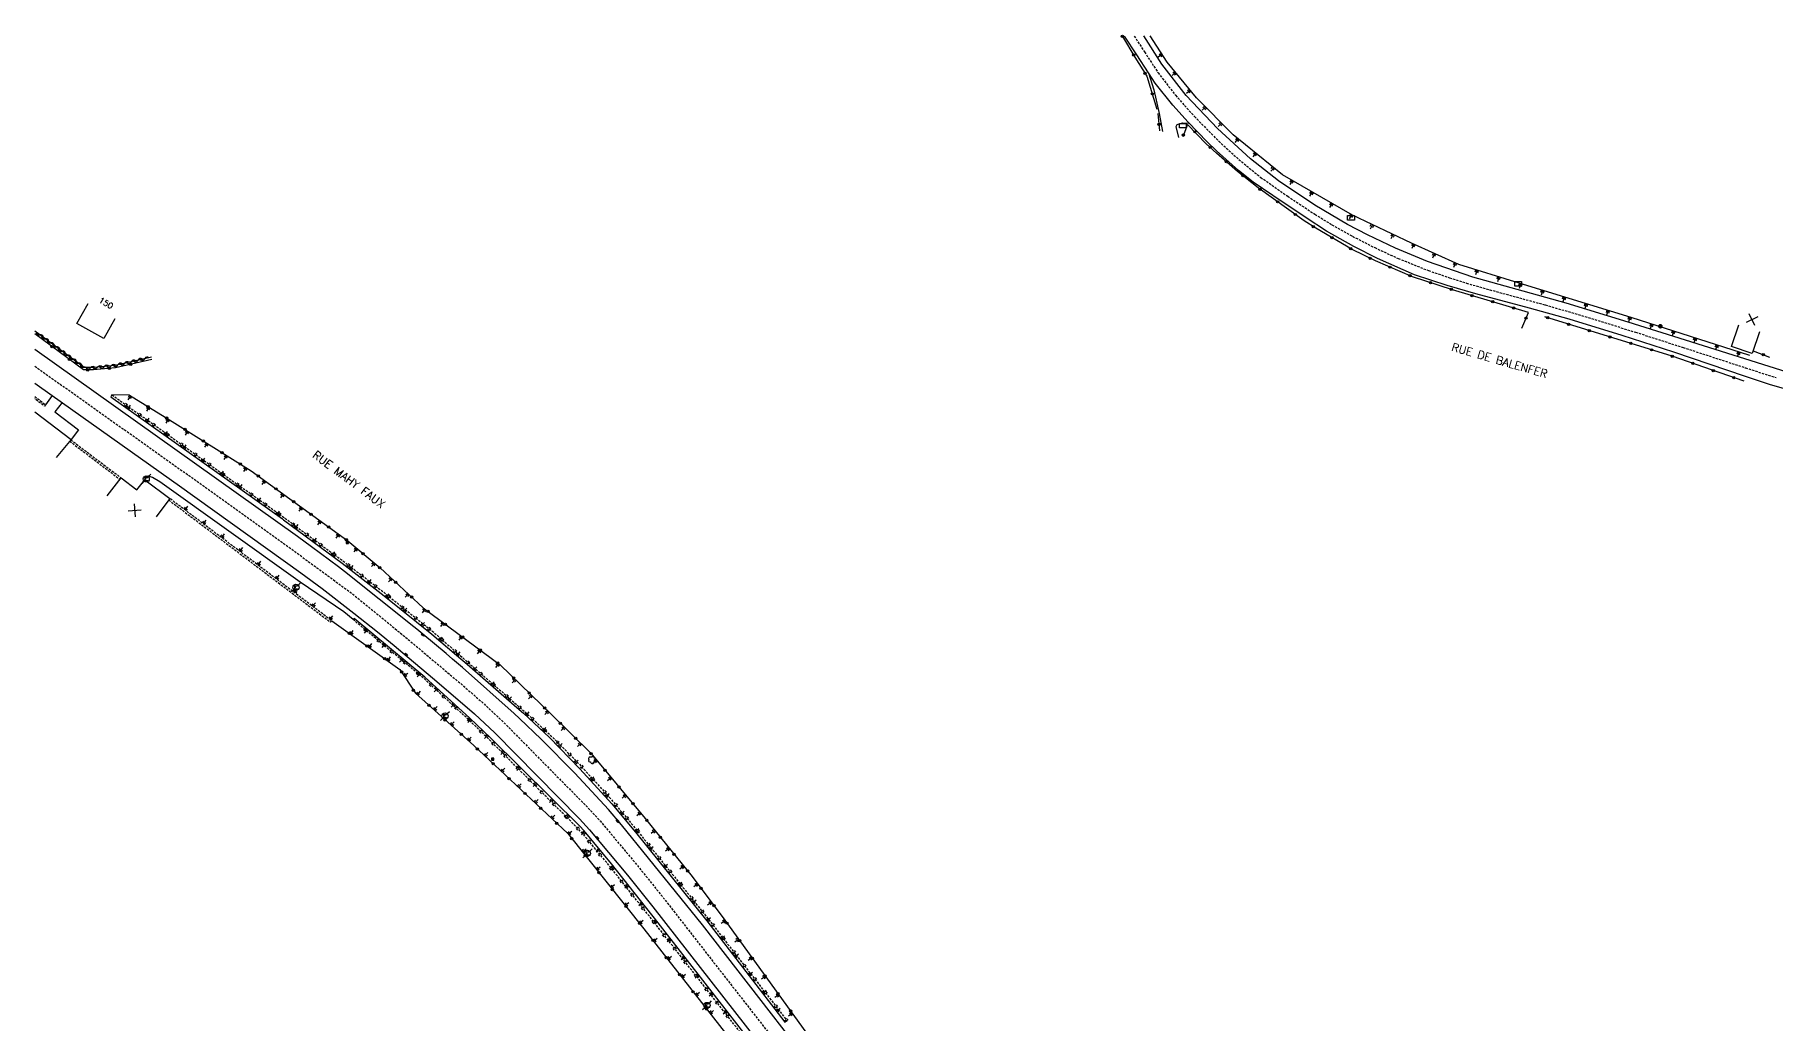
# Model space of a CAD drawing. Header units: millimetres. Extents: x 137000 to 138000, y 120000 to 120992.
# Drawn here: x 137000 to 137380.6, y 120776.2 to 120992.5 of the extents above; entities that cross this region are included whole.
import ezdxf
from ezdxf.enums import TextEntityAlignment as Align

# ---------------------------------------------------------------- set-up
doc = ezdxf.new("R2010")
doc.units = ezdxf.units.MM
doc.linetypes.add('DASHED', pattern=[0.75, 0.5, -0.25])
doc.layers.get('0').update_dxf_attribs({"linetype": 'CONTINUOUS'})
for name, color, linetype in [('W0001', 6, 'DASHED'), ('W0008', 7, 'CONTINUOUS'), ('W0100', 7, 'CONTINUOUS'), ('W0112', 1, 'DASHED'), ('W0211', 2, 'CONTINUOUS'), ('W0220', 5, 'DASHED'), ('W0300', 7, 'CONTINUOUS'), ('W0310', 3, 'CONTINUOUS'), ('W0322', 7, 'CONTINUOUS'), ('W0330', 7, 'CONTINUOUS'), ('W0400', 7, 'CONTINUOUS'), ('W0471', 7, 'CONTINUOUS'), ('W0989', 7, 'CONTINUOUS'), ('W0991', 7, 'CONTINUOUS'), ('W1471', 7, 'CONTINUOUS'), ('W1473', 7, 'CONTINUOUS')]:
    doc.layers.add(name, color=color, linetype=linetype)
doc.styles.get("Standard").update_dxf_attribs({"font": 'romans.shx', "width": 0.85})

# ---------------------------------------------------------------- blocks, each defined once
blk = doc.blocks.new('T471')
for p, q in [((-0.333334, 0.333334), (-0.333334, -0.333334)), ((-0.333334, 0.333334), (0.333334, 0.333334)), ((-0.333334, 0), (0, 0)), ((0.500001, 0.500001), (1.000002, 1.000002)), ((-0.500001, -0.500001), (-1.000002, -1.000002)), ((-0.333334, -0.333334), (0.333334, -0.333334))]:
    blk.add_line(p, q)
blk.add_ellipse((0, 0), major_axis=(0.471405, 0.471405), ratio=1, start_param=5.4977871438, end_param=11.780972451)
blk = doc.blocks.new('T400')
for p, q in [((-0.15, 0.3), (0.15, 0.3)), ((-0.15, -0.25), (-0.15, 0.3)), ((-0.15, 0.15), (0.15, 0.15)), ((-0.15, 0), (0.15, 0)), ((0.15, 0.3), (0.15, -0.25)), ((-0.15, -0.15), (0.15, -0.15)), ((-0.15, -0.25), (-0.15, -0.3)), ((-0.15, -0.3), (0.15, -0.3)), ((0.15, -0.3), (0.15, -0.25))]:
    blk.add_line(p, q)
blk = doc.blocks.new('t330o')
at = {"color": 0, "linetype": 'Continuous'}
for p, q in [((0.25, -0.25), (-0.25, 0.25)), ((-0.25, -0.25), (0.25, 0.25)), ((-0.25, 0.25), (-0.25, -0.25)), ((0.25, 0.25), (-0.25, 0.25)), ((0.25, -0.25), (0.25, 0.25)), ((-0.25, -0.25), (0.25, -0.25)), ((-0.25, -0.25), (-0.25, -0.25))]:
    blk.add_line(p, q, dxfattribs=at)
blk = doc.blocks.new('T300')
for p, q in [((-0.8, 0.51), (-0.86, 0.34)), ((-0.86, 0.34), (-0.86, 0.17)), ((-0.86, 0.17), (-0.74, 0.06)), ((-0.69, 0.63), (-0.8, 0.51)), ((-0.8, -0.06), (-0.74, 0.06)), ((-0.74, 0.06), (-0.69, 0.11)), ((-0.57, 0.69), (-0.69, 0.63)), ((-0.46, 0.69), (-0.57, 0.69)), ((-0.29, 0.63), (-0.46, 0.69)), ((-0.29, 0.63), (-0.17, 0.74)), ((-0.23, 0.57), (-0.29, 0.63)), ((-0.17, 0.74), (-0.06, 0.8)), ((-0.06, 0.8), (0.06, 0.8)), ((0.06, 0.8), (0.23, 0.74)), ((0.23, 0.74), (0.34, 0.63)), ((0.34, 0.63), (0.4, 0.51)), ((0.46, 0.46), (0.34, 0.46)), ((0.4, 0.51), (0.4, 0.46)), ((0.57, 0.4), (0.46, 0.46)), ((0.57, 0.4), (0.69, 0.29)), ((0.69, 0.29), (0.74, 0.17)), ((0.74, 0.06), (0.69, -0.17)), ((0.74, 0.17), (0.74, 0.06)), ((-0.8, -0.17), (-0.8, -0.06)), ((-0.8, -0.23), (-0.8, -0.17)), ((-0.74, -0.34), (-0.8, -0.23)), ((-0.69, -0.4), (-0.74, -0.34)), ((-0.51, -0.46), (-0.69, -0.4)), ((-0.4, -0.46), (-0.51, -0.46)), ((-0.4, -0.46), (-0.34, -0.46)), ((-0.34, -0.46), (-0.34, -0.4)), ((-0.34, -0.51), (-0.34, -0.46)), ((-0.29, -0.63), (-0.34, -0.51)), ((-0.17, -0.74), (-0.29, -0.63)), ((-0.06, -0.8), (-0.17, -0.74)), ((0.06, -0.8), (-0.06, -0.8)), ((0.17, -0.74), (0.06, -0.8)), ((0.23, -0.69), (0.17, -0.74)), ((0.29, -0.46), (0.23, -0.46)), ((0.29, -0.63), (0.23, -0.69)), ((0.46, -0.4), (0.29, -0.46)), ((0.34, -0.51), (0.29, -0.63)), ((0.34, -0.51), (0.34, -0.46)), ((0.57, -0.34), (0.46, -0.4)), ((0.63, -0.29), (0.57, -0.34)), ((0.69, -0.17), (0.63, -0.29))]:
    blk.add_line(p, q)
blk = doc.blocks.new('t211o')
at = {"color": 0, "linetype": 'Continuous'}
for p, q in [((-0.29, 0.5), (-0.29, 0)), ((0, 1), (0, 0)), ((0.29, 0.5), (0.29, 0))]:
    blk.add_line(p, q, dxfattribs=at)
blk = doc.blocks.new('t991o')
at = {"color": 0, "linetype": 'Continuous'}
for p, q in [((-1, 1), (1, -1)), ((-1, -1), (1, 1))]:
    blk.add_line(p, q, dxfattribs=at)
blk = doc.blocks.new('t322o')
at = {"color": 0, "linetype": 'Continuous'}
for radius in [0.25, 0.15]:
    blk.add_circle((0, 0), radius, dxfattribs=at)
blk = doc.blocks.new('t310o')
at = {"color": 0, "linetype": 'Continuous'}
for centre, start, end in [((-0.5, 0.38), 216.8699, 323.1304), ((0.5, -0.37), 36.8699, 143.1303)]:
    blk.add_arc(centre, 0.625, start, end, dxfattribs=at)
blk = doc.blocks.new('t220o')
at = {"color": 0, "linetype": 'Continuous'}
for p, q in [((-0.25, 0.25), (0.25, 0.25)), ((-0.25, -0.25), (0.25, -0.25))]:
    blk.add_line(p, q, dxfattribs=at)
blk = doc.blocks.new('T1471')
at = {"color": 0, "linetype": 'Continuous', "flags": 128}
blk.add_lwpolyline([(-0.75, -0.5), (-0.75, 0.5), (0.75, 0.5), (0.75, -0.5), (-0.75, -0.5)], dxfattribs=at)
blk = doc.blocks.new('T1473')
at = {"color": 0, "linetype": 'Continuous', "const_width": 0.5, "flags": 128}
blk.add_lwpolyline([(-0.25, 0, 1), (0.25, 0, 1)], format="xyb", close=True, dxfattribs=at)

msp = doc.modelspace()

# ---------------------------------------------------------------- linework, layer by layer
at = {"layer": 'W0001'}
msp.add_lwpolyline([(137240.42, 120992.19), (137242.68, 120988.7), (137245.65, 120984.14), (137249.46, 120979.21), (137253.59, 120974.57), (137258.9, 120969.18), (137263.27, 120965.2), (137268.09, 120961.26), (137273.99, 120957.13), (137279.93, 120953.18), (137283.63, 120950.91), (137288.18, 120948.36), (137293.02, 120945.88), (137298.15, 120943.52), (137304.77, 120940.86), (137309.39, 120939.3), (137313.07, 120938.12), (137318.16, 120936.67), (137330.3, 120933.35), (137338.99, 120930.83), (137350.05, 120927.38), (137360.44, 120924.05), (137374.08, 120919.59), (137380.77, 120917.44)], dxfattribs=at)
at = {"layer": 'W0001', "flags": 128}
msp.add_lwpolyline([(137000, 120919.95), (137005.58, 120915.99), (137033.38, 120896.25), (137057.95, 120878.6), (137069.51, 120870.11), (137081.97, 120859.89), (137093.77, 120849.96), (137098.15, 120846.13), (137102.71, 120841.84), (137121.25, 120823.04), (137123.6, 120820.47), (137131.95, 120810.5), (137137.51, 120803.54), (137178.41, 120751.05), (137212.44, 120707.15), (137220.02, 120697.39), (137233.97, 120679.31), (137288.4, 120609.03), (137315.26, 120574.26), (137331.14, 120553.67), (137345.54, 120535.06), (137353.43, 120525.13), (137364.06, 120512.32), (137365.92, 120510.2), (137388.72, 120485.34), (137393.39, 120480.44), (137404.89, 120469.01), (137414.66, 120459.67), (137416.71, 120457.77), (137436.31, 120440.19), (137439.14, 120437.72), (137447.85, 120430.44), (137461.26, 120419.65), (137475.67, 120408.45), (137492.43, 120395.9), (137505.39, 120386.62), (137520.15, 120376.58), (137536.74, 120366), (137551.82, 120357.19), (137567.23, 120348.82), (137580.62, 120341.93), (137596.66, 120334.02), (137602.16, 120331.44), (137619.32, 120323.8), (137640.09, 120314.57), (137669.35, 120301.41), (137669.35, 120301.41), (137676.29, 120297.93), (137676.29, 120297.93), (137699.77, 120287.62), (137718.63, 120278.67), (137725.14, 120275.67), (137741.33, 120265.04), (137748.09, 120260.09), (137750.26, 120258.3)], dxfattribs=at)
at = {"layer": 'W0008'}
for points in [[(137388.33, 120913.4), (137379.56, 120915.83), (137374.09, 120917.66), (137358.42, 120922.98), (137347.15, 120926.64), (137335.53, 120930.26), (137326.88, 120932.65), (137315.15, 120935.78), (137308.87, 120937.62), (137301.75, 120939.96), (137293.6, 120943.51), (137288.44, 120946.13), (137282.45, 120949.5), (137278.01, 120952.37), (137270.72, 120957.3), (137266.47, 120960.19), (137263.25, 120962.77), (137258.42, 120967.06), (137256.36, 120969.04), (137252.25, 120973.31), (137248.87, 120977.09), (137245.04, 120981.85), (137243.56, 120984.1), (137241.02, 120988.04), (137238.32, 120992.17)], [(137384.6, 120918.21), (137373.92, 120921.55), (137358.44, 120926.42), (137348.42, 120929.57), (137334.89, 120933.74), (137324.14, 120936.69), (137314.45, 120939.4), (137304.53, 120942.85), (137297.58, 120945.75), (137291.43, 120948.71), (137287.07, 120950.97), (137279.89, 120955.2), (137271.96, 120960.53), (137265.86, 120965.3), (137258.67, 120971.92), (137251.75, 120979.17), (137246.45, 120986.01), (137242.51, 120992.21)], [(137243.57, 120984.1), (137244.69, 120980.39), (137245.91, 120975.23), (137246.59, 120971.33)], [(137250.2, 120969.99), (137249.63, 120972.39), (137249.78, 120972.84), (137251.01, 120973.19), (137252.39, 120973.13)]]:
    msp.add_lwpolyline(points, dxfattribs=at)
at = {"layer": 'W0008', "flags": 128}
for points in [[(137357.67, 120524.56), (137341.98, 120544.46), (137312.85, 120582.25), (137288.21, 120614.2), (137249.24, 120664.53), (137210.92, 120714.01), (137146, 120797.69), (137128.33, 120819.62), (137125.49, 120822.94), (137118.06, 120830.89), (137110.75, 120838.34), (137106.03, 120842.85), (137104.81, 120843.95), (137093.5, 120853.99), (137091.37, 120855.84), (137089.94, 120857.05), (137084.89, 120861.33), (137083.55, 120862.42), (137082.92, 120862.92), (137067.75, 120874.99), (137066.39, 120876.05), (137060.54, 120880.42), (137057.44, 120882.67), (137000, 120923.59)], [(137000, 120916.24), (137003.83, 120913.52), (137031.62, 120893.79), (137058.19, 120874.71), (137062.85, 120871.27), (137069.8, 120865.9), (137074.92, 120861.83), (137078.6, 120858.81), (137081.41, 120856.44), (137087.38, 120851.38), (137096.15, 120843.87), (137100.57, 120839.71), (137119.09, 120820.92), (137121.3, 120818.51), (137129.61, 120808.58), (137135.13, 120801.68), (137176.02, 120749.19)], [(137003.83, 120913.52), (137002.36, 120911.5)], [(137005.96, 120912.02), (137004.37, 120909.94), (137009.58, 120905.99), (137007.94, 120903.91)]]:
    msp.add_lwpolyline(points, dxfattribs=at)
at = {"layer": 'W0100', "flags": 128}
for points in [[(137017.53, 120930.34), (137015.06, 120926), (137009.21, 120929.32), (137011.68, 120933.67)], [(137000, 120909.96), (137007.94, 120903.91), (137004.7, 120899.96)], [(137015.8, 120891.57), (137018.85, 120895.53), (137022.32, 120892.86), (137024.07, 120895.05), (137029.53, 120890.99), (137026.55, 120886.98)]]:
    msp.add_lwpolyline(points, dxfattribs=at)
at = {"layer": 'W0100'}
msp.add_lwpolyline([(137377.14, 120927.46), (137375.54, 120922.72), (137371.07, 120924.23), (137372.67, 120928.96)], dxfattribs=at)
at = {"layer": 'W0112', "flags": 128}
for points in [[(137000, 120913.32), (137002.36, 120911.5), (137002.12, 120911.18), (137000, 120912.81)], [(137007.62, 120903.52), (137018.6, 120895.21)], [(137007.88, 120903.83), (137018.85, 120895.53)], [(137029.29, 120890.67), (137064.69, 120863.92), (137064.93, 120864.24), (137029.53, 120890.99)]]:
    msp.add_lwpolyline(points, dxfattribs=at)
at = {"layer": 'W0211'}
msp.add_lwpolyline([(137375.07, 120922.26), (137349.1, 120930.58), (137324.57, 120938.1), (137311.41, 120942.2), (137301.08, 120946.89), (137288.15, 120952.96), (137272.88, 120961.79), (137262.05, 120970.54), (137254.01, 120978.65), (137247.61, 120986.45), (137243.9, 120992.22)], dxfattribs=at)
at = {"layer": 'W0211', "flags": 128}
for points in [[(137020.73, 120913.57), (137016.86, 120913.69), (137016.61, 120913.22), (137054.15, 120886.53), (137054.38, 120886.36), (137067.2, 120876.81), (137076.37, 120869.73), (137086.79, 120861.33), (137092.25, 120856.68), (137094.54, 120854.71), (137105.43, 120845.25), (137106.84, 120844.01), (137112.52, 120838.73), (137119.22, 120831.86), (137126.18, 120824.16), (137131.36, 120817.99), (137146.98, 120798.57), (137164, 120776.45), (137164.53, 120776.69)], [(137175.91, 120741.18), (137201.6, 120710.14), (137205.7, 120704.83), (137207.37, 120703.1), (137208.71, 120703.47), (137208.94, 120703.78), (137175.11, 120748.36), (137136.34, 120798.15), (137126.14, 120811.03), (137120.53, 120817.82), (137119.3, 120819.16), (137099.62, 120838.65), (137095.13, 120842.92), (137085.27, 120851.89), (137085.27, 120851.89), (137069.83, 120864.74), (137069.61, 120864.51), (137067.59, 120866.22), (137058, 120872.68), (137027.33, 120894.66), (137025.76, 120895.6), (137024.87, 120895.88), (137024.72, 120895.86), (137024.27, 120895.67)]]:
    msp.add_lwpolyline(points, dxfattribs=at)
at = {"layer": 'W0220', "flags": 128}
for points in [[(137016.86, 120913.69), (137054.37, 120886.93), (137054.68, 120886.7), (137067.83, 120877), (137076.75, 120870.13), (137087.24, 120861.71), (137092.47, 120857.12), (137094.77, 120855.1), (137102.98, 120847.97), (137107.13, 120844.35), (137113.22, 120838.78), (137119.03, 120832.92), (137125.55, 120825.73), (137131.78, 120818.28), (137147.35, 120798.89), (137164.53, 120776.69)], [(137208.71, 120703.47), (137174.72, 120748.07), (137135.79, 120797.83), (137125.74, 120810.5), (137120.08, 120817.37), (137118.86, 120818.7), (137099.06, 120838.55), (137094.77, 120842.7), (137085.1, 120851.61), (137085.1, 120851.61), (137077.59, 120857.84), (137069.61, 120864.51)]]:
    msp.add_lwpolyline(points, dxfattribs=at)
at = {"layer": 'W0310', "flags": 128}
msp.add_lwpolyline([(137025.5, 120921.92), (137017.58, 120920.11), (137012.85, 120919.63), (137010.82, 120919.65), (137000, 120927.63)], dxfattribs=at)
at = {"layer": 'W0322'}
for p, q in [((137245.61, 120975.23), (137245.96, 120971.44)), ((137375.75, 120923.33), (137379.33, 120921.95))]:
    msp.add_line(p, q, dxfattribs=at)
for points in [[(137237.79, 120992.16), (137237.85, 120992.09), (137240.59, 120987.58), (137243.2, 120983.37), (137245.36, 120976.21)], [(137325.16, 120928.26), (137326.62, 120931.72), (137310.06, 120936.65), (137301.31, 120939.49), (137293.19, 120942.97), (137288.06, 120945.49), (137280.11, 120950.12), (137277.6, 120951.75), (137267.55, 120958.94), (137263.04, 120962.57), (137258.45, 120966.58), (137256.17, 120968.62), (137252.11, 120972.86), (137251.02, 120970.16)], [(137373.79, 120916.65), (137358.04, 120922.13), (137330.25, 120930.73)]]:
    msp.add_lwpolyline(points, dxfattribs=at)
at = {"layer": 'W0322', "flags": 128}
for points in [[(137025.61, 120921.43), (137017.66, 120919.62), (137012.87, 120919.12), (137010.65, 120919.15), (137000, 120927)], [(137020.73, 120913.57), (137029.47, 120908.22), (137047.33, 120897.02), (137068.48, 120881.7), (137075.53, 120875.81), (137084.96, 120867.08), (137101.77, 120854.58), (137112.97, 120843.75), (137121.57, 120835.25), (137133.47, 120821), (137143.75, 120808.26), (137150.89, 120798.73), (137168.63, 120774.22)], [(137064.93, 120864.24), (137079.83, 120853.56), (137083.22, 120848.39), (137095.98, 120836.95), (137116.54, 120817.66), (137133.2, 120796.8), (137172.3, 120746.83), (137175.91, 120741.18), (137168.61, 120730.25)]]:
    msp.add_lwpolyline(points, dxfattribs=at)

# ---------------------------------------------------------------- block references
at = {"layer": 'W0211'}
for p, rotation in [((137246.48, 120988.2), 122.7011769039263), ((137249.46, 120984.2), 129.3698461122445), ((137252.63, 120980.33), 129.3698461122445), ((137256, 120976.64), 134.7766272439987), ((137259.52, 120973.1), 134.7766272439987), ((137263.15, 120969.66), 141.0348484889181), ((137267.03, 120966.51), 141.0348484889181), ((137270.92, 120963.37), 141.0348484889181), ((137275.03, 120960.55), 149.9698558633899), ((137279.36, 120958.04), 149.9698558633899), ((137283.69, 120955.54), 149.9698558633899), ((137288.02, 120953.04), 149.9698558633899), ((137292.53, 120950.9), 154.8360109235539), ((137297.06, 120948.77), 154.8360109235539), ((137301.59, 120946.66), 155.6237895924271), ((137306.14, 120944.59), 155.6237895924271), ((137310.7, 120942.53), 155.6237895924271), ((137315.44, 120940.95), 162.6907158224693), ((137320.21, 120939.46), 162.6907158224693), ((137324.98, 120937.98), 162.9443097644061), ((137329.76, 120936.51), 162.9443097644061), ((137334.54, 120935.04), 162.9443097644061), ((137339.32, 120933.58), 162.9443097644061), ((137344.1, 120932.11), 162.9443097644061), ((137348.88, 120930.64), 162.9443097644061), ((137353.65, 120929.12), 162.2385163767109), ((137358.41, 120927.6), 162.2385163767109), ((137363.17, 120926.07), 162.2385163767109), ((137367.93, 120924.55), 162.2385163767109), ((137372.69, 120923.02), 162.2385163767109), ((137020.25, 120910.63), 324.5836817802667), ((137020.97, 120913.42), 148.5628726009439), ((137024.99, 120910.96), 148.5628726009597), ((137024.33, 120907.73), 324.5836817801901), ((137029.26, 120908.35), 148.5628726009439), ((137028.4, 120904.83), 324.5836817802502), ((137033.5, 120905.7), 147.897618882978), ((137037.73, 120903.04), 147.897618882978), ((137032.48, 120901.94), 324.5836817802367), ((137036.56, 120899.04), 324.5836817802134), ((137041.97, 120900.38), 147.897618882978), ((137040.63, 120896.14), 324.5836817801901), ((137046.21, 120897.72), 147.8976188829851), ((137044.71, 120893.24), 324.583681780257), ((137050.31, 120894.86), 144.0919285446622), ((137054.36, 120891.93), 144.0919285446524), ((137032.82, 120888.51), 322.9197011859402), ((137048.78, 120890.34), 324.5836817802337), ((137052.86, 120887.44), 324.5836817802502), ((137058.41, 120889), 144.0919285446757), ((137036.81, 120885.49), 322.9197011859468), ((137056.89, 120884.49), 323.3207895783182), ((137062.46, 120886.06), 144.0919285446825), ((137040.8, 120882.48), 322.9197011859301), ((137044.79, 120879.46), 322.9197011859468), ((137060.9, 120881.5), 323.3135577770341), ((137066.51, 120883.13), 144.0919285446157), ((137070.45, 120880.06), 140.0853219277362), ((137048.78, 120876.45), 322.9197011859402), ((137064.91, 120878.51), 323.3063259748816), ((137068.92, 120875.52), 322.950522021666), ((137074.28, 120876.85), 140.0853219277597), ((137052.77, 120873.43), 322.9197011859301), ((137072.89, 120872.48), 322.1305447110055), ((137078.01, 120873.51), 137.231124814148), ((137056.76, 120870.42), 322.9197011859235), ((137076.81, 120869.38), 321.0770370173751), ((137081.68, 120870.12), 137.231124814148), ((137060.75, 120867.4), 322.9197011859335), ((137064.51, 120864.56), 322.9197011859468), ((137080.7, 120866.24), 321.0993818519391), ((137085.39, 120866.76), 143.3641361645849), ((137068.99, 120861.33), 324.3838739216436), ((137072.73, 120862.32), 140.2321765070002), ((137084.59, 120863.1), 321.1217266865399), ((137089.4, 120863.78), 143.3641361646482), ((137073.06, 120858.42), 324.3838739215257), ((137076.58, 120859.13), 140.2321765069105), ((137088.45, 120859.91), 319.6210521123162), ((137092.26, 120856.67), 319.4866292410941), ((137093.41, 120860.8), 143.3641361646182), ((137097.43, 120857.81), 143.3641361646249), ((137077.12, 120855.51), 324.3838739213772), ((137080.42, 120855.93), 140.2321765069234), ((137096.04, 120853.4), 319.0313909872289), ((137101.44, 120854.83), 143.3641361645948), ((137080.75, 120852.17), 303.2241708977874), ((137084.27, 120852.73), 140.2321765069767), ((137099.82, 120850.12), 319.0162984812223), ((137105.07, 120851.39), 135.9471962769829), ((137083.58, 120848.07), 318.1113917655314), ((137088.02, 120849.42), 137.9170417463052), ((137091.72, 120846.06), 137.5927614576562), ((137103.59, 120846.84), 319.0012059754064), ((137108.66, 120847.91), 135.9471962769829), ((137087.3, 120844.73), 318.1113917656781), ((137091.03, 120841.39), 318.1113917654754), ((137095.4, 120842.68), 137.1822754685473), ((137107.36, 120843.55), 318.3822437989095), ((137112.26, 120844.44), 135.9471962770005), ((137094.75, 120838.05), 318.1113917653948), ((137099.03, 120839.23), 135.6804788540105), ((137111.04, 120840.16), 316.3670505391183), ((137115.82, 120840.93), 135.3608026594704), ((137098.42, 120834.66), 316.8347882518092), ((137102.59, 120835.72), 135.384924230513), ((137114.6, 120836.66), 314.7648451038826), ((137119.38, 120837.42), 135.3608026594644), ((137102.07, 120831.24), 316.8347882516129), ((137106.15, 120832.21), 135.3288105598527), ((137118.09, 120833.07), 313.4517439099418), ((137122.8, 120833.78), 129.8717504961491), ((137105.71, 120827.82), 316.834788251619), ((137109.7, 120828.69), 135.2726968890489), ((137121.49, 120829.4), 312.4261393985554), ((137126.01, 120829.94), 129.8717504961726), ((137109.36, 120824.4), 316.8347882518369), ((137113.25, 120825.17), 135.2165832184151), ((137124.83, 120825.69), 311.5430741719709), ((137129.21, 120826.1), 129.8717504961726), ((137113.01, 120820.98), 316.8347882518585), ((137116.8, 120821.64), 135.1604695476569), ((137128.12, 120821.91), 310.3125961814036), ((137132.42, 120822.26), 129.8717504961726), ((137116.64, 120817.54), 308.6078469181674), ((137120.31, 120818.08), 131.2644025206624), ((137131.3, 120818.06), 308.8427047978376), ((137135.58, 120818.39), 128.8869042792998), ((137119.76, 120813.64), 308.6078469186828), ((137123.52, 120814.25), 129.5315339005603), ((137134.44, 120814.16), 308.8169485287271), ((137138.72, 120814.5), 128.8869042792998), ((137122.88, 120809.73), 308.6078469183401), ((137126.68, 120810.37), 128.7299874174097), ((137137.57, 120810.26), 308.816948528774), ((137141.86, 120810.6), 128.8869042792869), ((137126, 120805.82), 308.607846918562), ((137129.8, 120806.46), 128.4675914515053), ((137140.71, 120806.37), 308.8169485287088), ((137144.94, 120806.67), 126.8458163755639), ((137129.12, 120801.91), 308.6078469185836), ((137132.9, 120802.54), 128.2051954855277), ((137143.84, 120802.47), 308.8169485287688), ((137147.94, 120802.66), 126.8458163755772), ((137132.24, 120798.01), 308.6078469184598), ((137135.98, 120798.6), 127.9427995195732), ((137146.98, 120798.58), 308.816948528774), ((137150.94, 120798.66), 125.8866102003188), ((137135.33, 120794.08), 308.0404367828776), ((137139.06, 120794.65), 127.9127262663145), ((137150.02, 120794.61), 307.5691693420167), ((137153.87, 120794.61), 125.8866102003004), ((137138.41, 120790.14), 308.0404367830238), ((137142.13, 120790.71), 127.9127262663327), ((137153.07, 120790.65), 307.5691693420584), ((137156.8, 120790.56), 125.8866102003188), ((137141.49, 120786.2), 308.0404367827853), ((137145.2, 120786.76), 127.9127262662677), ((137156.12, 120786.68), 307.5691693420167), ((137159.74, 120786.51), 125.8866102003139), ((137144.57, 120782.26), 308.0404367829315), ((137148.27, 120782.82), 127.912726266291), ((137159.17, 120782.72), 307.5691693420167), ((137162.67, 120782.46), 125.8866102003139), ((137147.66, 120778.33), 308.0404367830776), ((137151.35, 120778.87), 127.9127262663093), ((137162.22, 120778.76), 307.5691693420218), ((137165.6, 120778.4), 125.8866102003188)]:
    msp.add_blockref('t211o', p, dxfattribs=dict(at, rotation=rotation))
at = {"layer": 'W0220'}
for p, rotation in [((137019.91, 120911.51), 324.4968455463996), ((137022.96, 120909.33), 324.4968455463996), ((137026.02, 120907.15), 324.4968455463996), ((137029.07, 120904.97), 324.4968455463996), ((137032.12, 120902.8), 324.4968455463996), ((137035.18, 120900.62), 324.4968455463996), ((137038.23, 120898.44), 324.4968455463996), ((137041.28, 120896.26), 324.4968455463996), ((137044.33, 120894.09), 324.4968455463996), ((137047.39, 120891.91), 324.4968455463996), ((137050.44, 120889.73), 324.4968455463996), ((137053.49, 120887.55), 324.4968455463996), ((137056.52, 120885.34), 323.5796137009713), ((137059.54, 120883.12), 323.5796137009713), ((137062.56, 120880.89), 323.5796137009713), ((137065.57, 120878.66), 323.5796137009713), ((137068.58, 120876.42), 322.4117104715034), ((137071.55, 120874.13), 322.4117104715034), ((137074.52, 120871.85), 322.4117104715034), ((137077.48, 120869.54), 321.2279110344467), ((137080.41, 120867.19), 321.2279110344467), ((137083.33, 120864.85), 321.2279110344467), ((137072.25, 120862.3), 140.1136589689451), ((137086.25, 120862.5), 321.2279110344467), ((137075.13, 120859.89), 140.1136589689451), ((137078.01, 120857.49), 140.332108375765), ((137089.11, 120860.07), 318.7096751408865), ((137091.93, 120857.59), 318.7096751408865), ((137080.9, 120855.1), 140.332108375765), ((137094.75, 120855.12), 318.8567561328915), ((137083.78, 120852.7), 140.332108375765), ((137086.6, 120850.23), 137.3175167722287), ((137097.58, 120852.66), 319.0074063807192), ((137100.41, 120850.2), 319.0074063807192), ((137089.36, 120847.69), 137.3175167722287), ((137103.24, 120847.74), 318.9600355406662), ((137092.11, 120845.15), 137.3175167722287), ((137094.87, 120842.6), 135.9887044096217), ((137106.07, 120845.28), 318.9600355406662), ((137108.86, 120842.77), 317.4979136427499), ((137097.56, 120840), 135.9887044096217), ((137111.62, 120840.24), 317.4979136427499), ((137100.24, 120837.37), 134.9260198776212), ((137102.89, 120834.71), 134.9260198776212), ((137114.33, 120837.65), 314.7654020413333), ((137116.97, 120834.99), 314.7654020413333), ((137105.54, 120832.06), 134.9260198776212), ((137119.59, 120832.3), 312.238553650566), ((137108.18, 120829.4), 134.9260198776212), ((137110.83, 120826.75), 134.9260198776212), ((137122.11, 120829.53), 312.238553650566), ((137124.63, 120826.75), 312.238553650566), ((137113.48, 120824.09), 134.9260198776212), ((137127.08, 120823.91), 309.9173684703436), ((137116.13, 120821.44), 134.9260198776212), ((137129.48, 120821.03), 309.9173684703436), ((137118.78, 120818.78), 134.9260198776212), ((137121.24, 120815.96), 129.4844178311073), ((137131.89, 120818.16), 308.756775880141), ((137134.24, 120815.23), 308.756775880141), ((137123.63, 120813.06), 129.4844178311073), ((137136.58, 120812.31), 308.756775880141), ((137126, 120810.16), 128.4211502455423), ((137138.93, 120809.38), 308.756775880141), ((137128.33, 120807.23), 128.4211502455423), ((137130.66, 120804.29), 128.4211502455423), ((137141.28, 120806.46), 308.756775880141), ((137132.99, 120801.35), 128.4211502455423), ((137143.63, 120803.53), 308.756775880141), ((137145.97, 120800.61), 308.756775880141), ((137135.33, 120798.41), 128.4211502455423), ((137148.3, 120797.67), 307.720864527201), ((137137.64, 120795.46), 128.0439801211981), ((137139.95, 120792.51), 128.0439801211981), ((137150.59, 120794.7), 307.720864527201), ((137142.26, 120789.55), 128.0439801211981), ((137152.89, 120791.74), 307.720864527201), ((137155.18, 120788.77), 307.720864527201), ((137144.57, 120786.6), 128.0439801211981), ((137157.48, 120785.8), 307.720864527201), ((137146.88, 120783.65), 128.0439801211981), ((137159.77, 120782.84), 307.720864527201), ((137149.19, 120780.69), 128.0439801211981), ((137151.51, 120777.74), 128.0439801211981), ((137162.07, 120779.87), 307.720864527201), ((137164.36, 120776.9), 307.720864527201)]:
    msp.add_blockref('t220o', p, dxfattribs=dict(at, rotation=rotation))
at = {"layer": 'W0300'}
msp.add_blockref('T300', (137121.94, 120833.74), dxfattribs=at)
at = {"layer": 'W0310'}
for p, rotation in [((137001.09, 120926.82), 143.5929237823823), ((137002.29, 120925.93), 143.5929237823823), ((137003.5, 120925.04), 143.5929237823823), ((137004.71, 120924.15), 143.5929237823823), ((137005.91, 120923.26), 143.5929237823823), ((137007.12, 120922.37), 143.5929237823823), ((137008.33, 120921.48), 143.5929237823823), ((137024.03, 120921.59), 192.8790468693026), ((137009.54, 120920.59), 143.5929237823823), ((137010.74, 120919.7), 143.5929237823823), ((137012.23, 120919.63), 179.3645402571673), ((137013.72, 120919.71), 185.8535013137089), ((137015.21, 120919.87), 185.8535013137089), ((137016.71, 120920.02), 185.8535013137089), ((137018.19, 120920.25), 192.8790468693026), ((137019.65, 120920.58), 192.8790468693026), ((137021.11, 120920.92), 192.8790468693026), ((137022.57, 120921.25), 192.8790468693026)]:
    msp.add_blockref('t310o', p, dxfattribs=dict(at, rotation=rotation))
at = {"layer": 'W0322'}
for p, rotation in [((137237.84, 120992.11), 307.7873727029547), ((137240.3, 120988.05), 301.260123439571), ((137242.81, 120984.01), 301.8767316932052), ((137244.36, 120979.54), 286.7529359319282), ((137245.83, 120972.86), 275.3253511503667), ((137253.68, 120971.22), 133.709081071066), ((137251.18, 120970.56), 247.9064256284908), ((137257.03, 120967.85), 138.2311921842207), ((137260.59, 120964.71), 138.846828901278), ((137264.21, 120961.63), 141.1811452010333), ((137267.92, 120958.67), 144.4041993292058), ((137271.79, 120955.91), 144.4041993292058), ((137275.65, 120953.14), 144.4041993292058), ((137279.57, 120950.47), 147.0805000560979), ((137283.66, 120948.05), 149.7557388073549), ((137287.76, 120945.66), 149.7557388073549), ((137292.02, 120943.54), 153.8611581103708), ((137296.36, 120941.61), 156.8157730709201), ((137300.72, 120939.74), 156.8157730709201), ((137305.22, 120938.22), 162.0394754331031), ((137309.74, 120936.76), 162.0394754331031), ((137314.29, 120935.39), 163.41503892542), ((137318.84, 120934.04), 163.41503892542), ((137323.39, 120932.68), 163.41503892542), ((137326.08, 120930.45), 67.07386294658346), ((137330.86, 120930.54), 162.8097057945612), ((137335.4, 120929.13), 162.8097057945612), ((137339.94, 120927.73), 162.8097057945612), ((137344.48, 120926.33), 162.8097057945612), ((137003.76, 120924.23), 143.5929237824179), ((137349.02, 120924.92), 162.8097057945612), ((137353.55, 120923.52), 162.8097057945612), ((137358.09, 120922.11), 160.7947185750206), ((137377.97, 120922.47), 338.9227989222424), ((137007.58, 120921.41), 143.5929237824179), ((137011.59, 120919.14), 179.3645402584231), ((137016.32, 120919.48), 185.853501313471), ((137020.98, 120920.37), 192.8790468693977), ((137362.58, 120920.55), 160.7947185750206), ((137367.06, 120918.99), 160.7947185750206), ((137371.55, 120917.43), 160.7947185750206), ((137024.78, 120911.09), 328.5628726009325), ((137028.83, 120908.61), 328.5628726009325), ((137032.86, 120906.1), 327.8976188829835), ((137036.88, 120903.57), 327.8976188829835), ((137040.91, 120901.05), 327.8976188829835), ((137044.93, 120898.52), 327.8976188829835), ((137048.88, 120895.89), 324.0919285446759), ((137052.73, 120893.11), 324.0919285446759), ((137056.58, 120890.32), 324.0919285446759), ((137060.42, 120887.54), 324.0919285446759), ((137064.27, 120884.75), 324.0919285446759), ((137068.12, 120881.96), 324.0919285446759), ((137071.78, 120878.94), 320.0853219277219), ((137075.43, 120875.89), 320.0853219277219), ((137078.92, 120872.67), 317.2311248141281), ((137082.4, 120869.45), 317.2311248141281), ((137085.98, 120866.33), 323.3641361646201), ((137068.79, 120861.47), 324.383873921525), ((137089.79, 120863.49), 323.3641361646201), ((137072.65, 120858.71), 324.383873921525), ((137093.6, 120860.66), 323.3641361646201), ((137097.41, 120857.82), 323.3641361646201), ((137076.51, 120855.94), 324.383873921525), ((137101.22, 120854.99), 323.3641361646201), ((137080.2, 120853.01), 303.2241708977269), ((137104.69, 120851.75), 315.9471962769722), ((137082.8, 120849.03), 303.2241708977269), ((137086.19, 120845.73), 318.1113917654629), ((137108.11, 120848.45), 315.9471962769722), ((137089.72, 120842.56), 318.1113917654629), ((137111.52, 120845.15), 315.9471962769722), ((137114.92, 120841.82), 315.3608026594964), ((137093.26, 120839.39), 318.1113917654629), ((137118.3, 120838.49), 315.3608026594964), ((137096.78, 120836.2), 316.8347882517839), ((137121.66, 120835.14), 309.8717504961471), ((137100.24, 120832.95), 316.8347882517839), ((137124.71, 120831.49), 309.8717504961471), ((137103.71, 120829.7), 316.8347882517839), ((137127.75, 120827.85), 309.8717504961471), ((137107.17, 120826.45), 316.8347882517839), ((137110.64, 120823.2), 316.8347882517839), ((137130.8, 120824.2), 309.8717504961471), ((137114.1, 120819.95), 316.8347882517839), ((137133.84, 120820.55), 308.8869042793302), ((137117.42, 120816.57), 308.607846918489), ((137136.82, 120816.85), 308.8869042793302), ((137120.38, 120812.85), 308.607846918489), ((137139.8, 120813.16), 308.8869042793302), ((137123.35, 120809.14), 308.607846918489), ((137142.78, 120809.46), 308.8869042793302), ((137126.31, 120805.43), 308.607846918489), ((137145.68, 120805.69), 306.8458163755255), ((137129.27, 120801.72), 308.607846918489), ((137148.52, 120801.89), 306.8458163755255), ((137132.24, 120798.01), 308.607846918489), ((137151.36, 120798.08), 305.8866102003288), ((137135.18, 120794.28), 308.0404367829214), ((137154.15, 120794.23), 305.8866102003288), ((137138.1, 120790.53), 308.0404367829214), ((137156.93, 120790.38), 305.8866102003288), ((137141.03, 120786.79), 308.0404367829214), ((137159.71, 120786.54), 305.8866102003288), ((137143.96, 120783.05), 308.0404367829214), ((137162.5, 120782.69), 305.8866102003288), ((137146.89, 120779.31), 308.0404367829214), ((137165.28, 120778.84), 305.8866102003288)]:
    msp.add_blockref('t322o', p, dxfattribs=dict(at, rotation=rotation))
at = {"layer": 'W0330'}
for p in [(137068.34, 120881.43), (137100.14, 120833.96)]:
    msp.add_blockref('t330o', p, dxfattribs=at)
at = {"layer": 'W0400'}
for p, rotation in [((137084.83, 120861.19), 230.2979907942784), ((137081.18, 120856.84), 229.638549152375), ((137127.45, 120820.46), 39.82086801794212), ((137123.02, 120816.71), 220.9971505850066)]:
    msp.add_blockref('T400', p, dxfattribs=dict(at, rotation=rotation))
at = {"layer": 'W0471'}
for p in [(137024.37, 120895.29), (137057.11, 120871.56), (137089.71, 120843.42), (137120.86, 120813.35), (137147.01, 120780.08)]:
    msp.add_blockref('T471', p, dxfattribs=at)
at = {"layer": 'W0991'}
for p, rotation in [((137375.54, 120930.1), 161.3602823399532), ((137021.84, 120888.42), 320.3180436152948)]:
    msp.add_blockref('t991o', p, dxfattribs=dict(at, rotation=rotation))
at = {"layer": 'W1471'}
for p in [(137251.04, 120972.57), (137287.85, 120952.39), (137324.4, 120937.97)]:
    msp.add_blockref('T1471', p, dxfattribs=at)
at = {"layer": 'W1473'}
msp.add_blockref('T1473', (137355.48, 120928.68), dxfattribs=at)

# ---------------------------------------------------------------- texts
at = {"layer": 'W0989'}
for s, rotation, p in [('RUE DE BALENFER', 343.8184, (137320.33, 120921.21)), ('RUE MAHY FAUX', 323.091, (137068.71, 120895.15))]:
    msp.add_text(s, height=1.75, rotation=rotation, dxfattribs=at).set_placement(p, align=Align.MIDDLE)
at = {"layer": 'W0991'}
msp.add_text('150', height=1.25, rotation=330.4089, dxfattribs=at).set_placement((137015.59, 120933.75), align=Align.MIDDLE)

doc.saveas('drawing.dxf')
